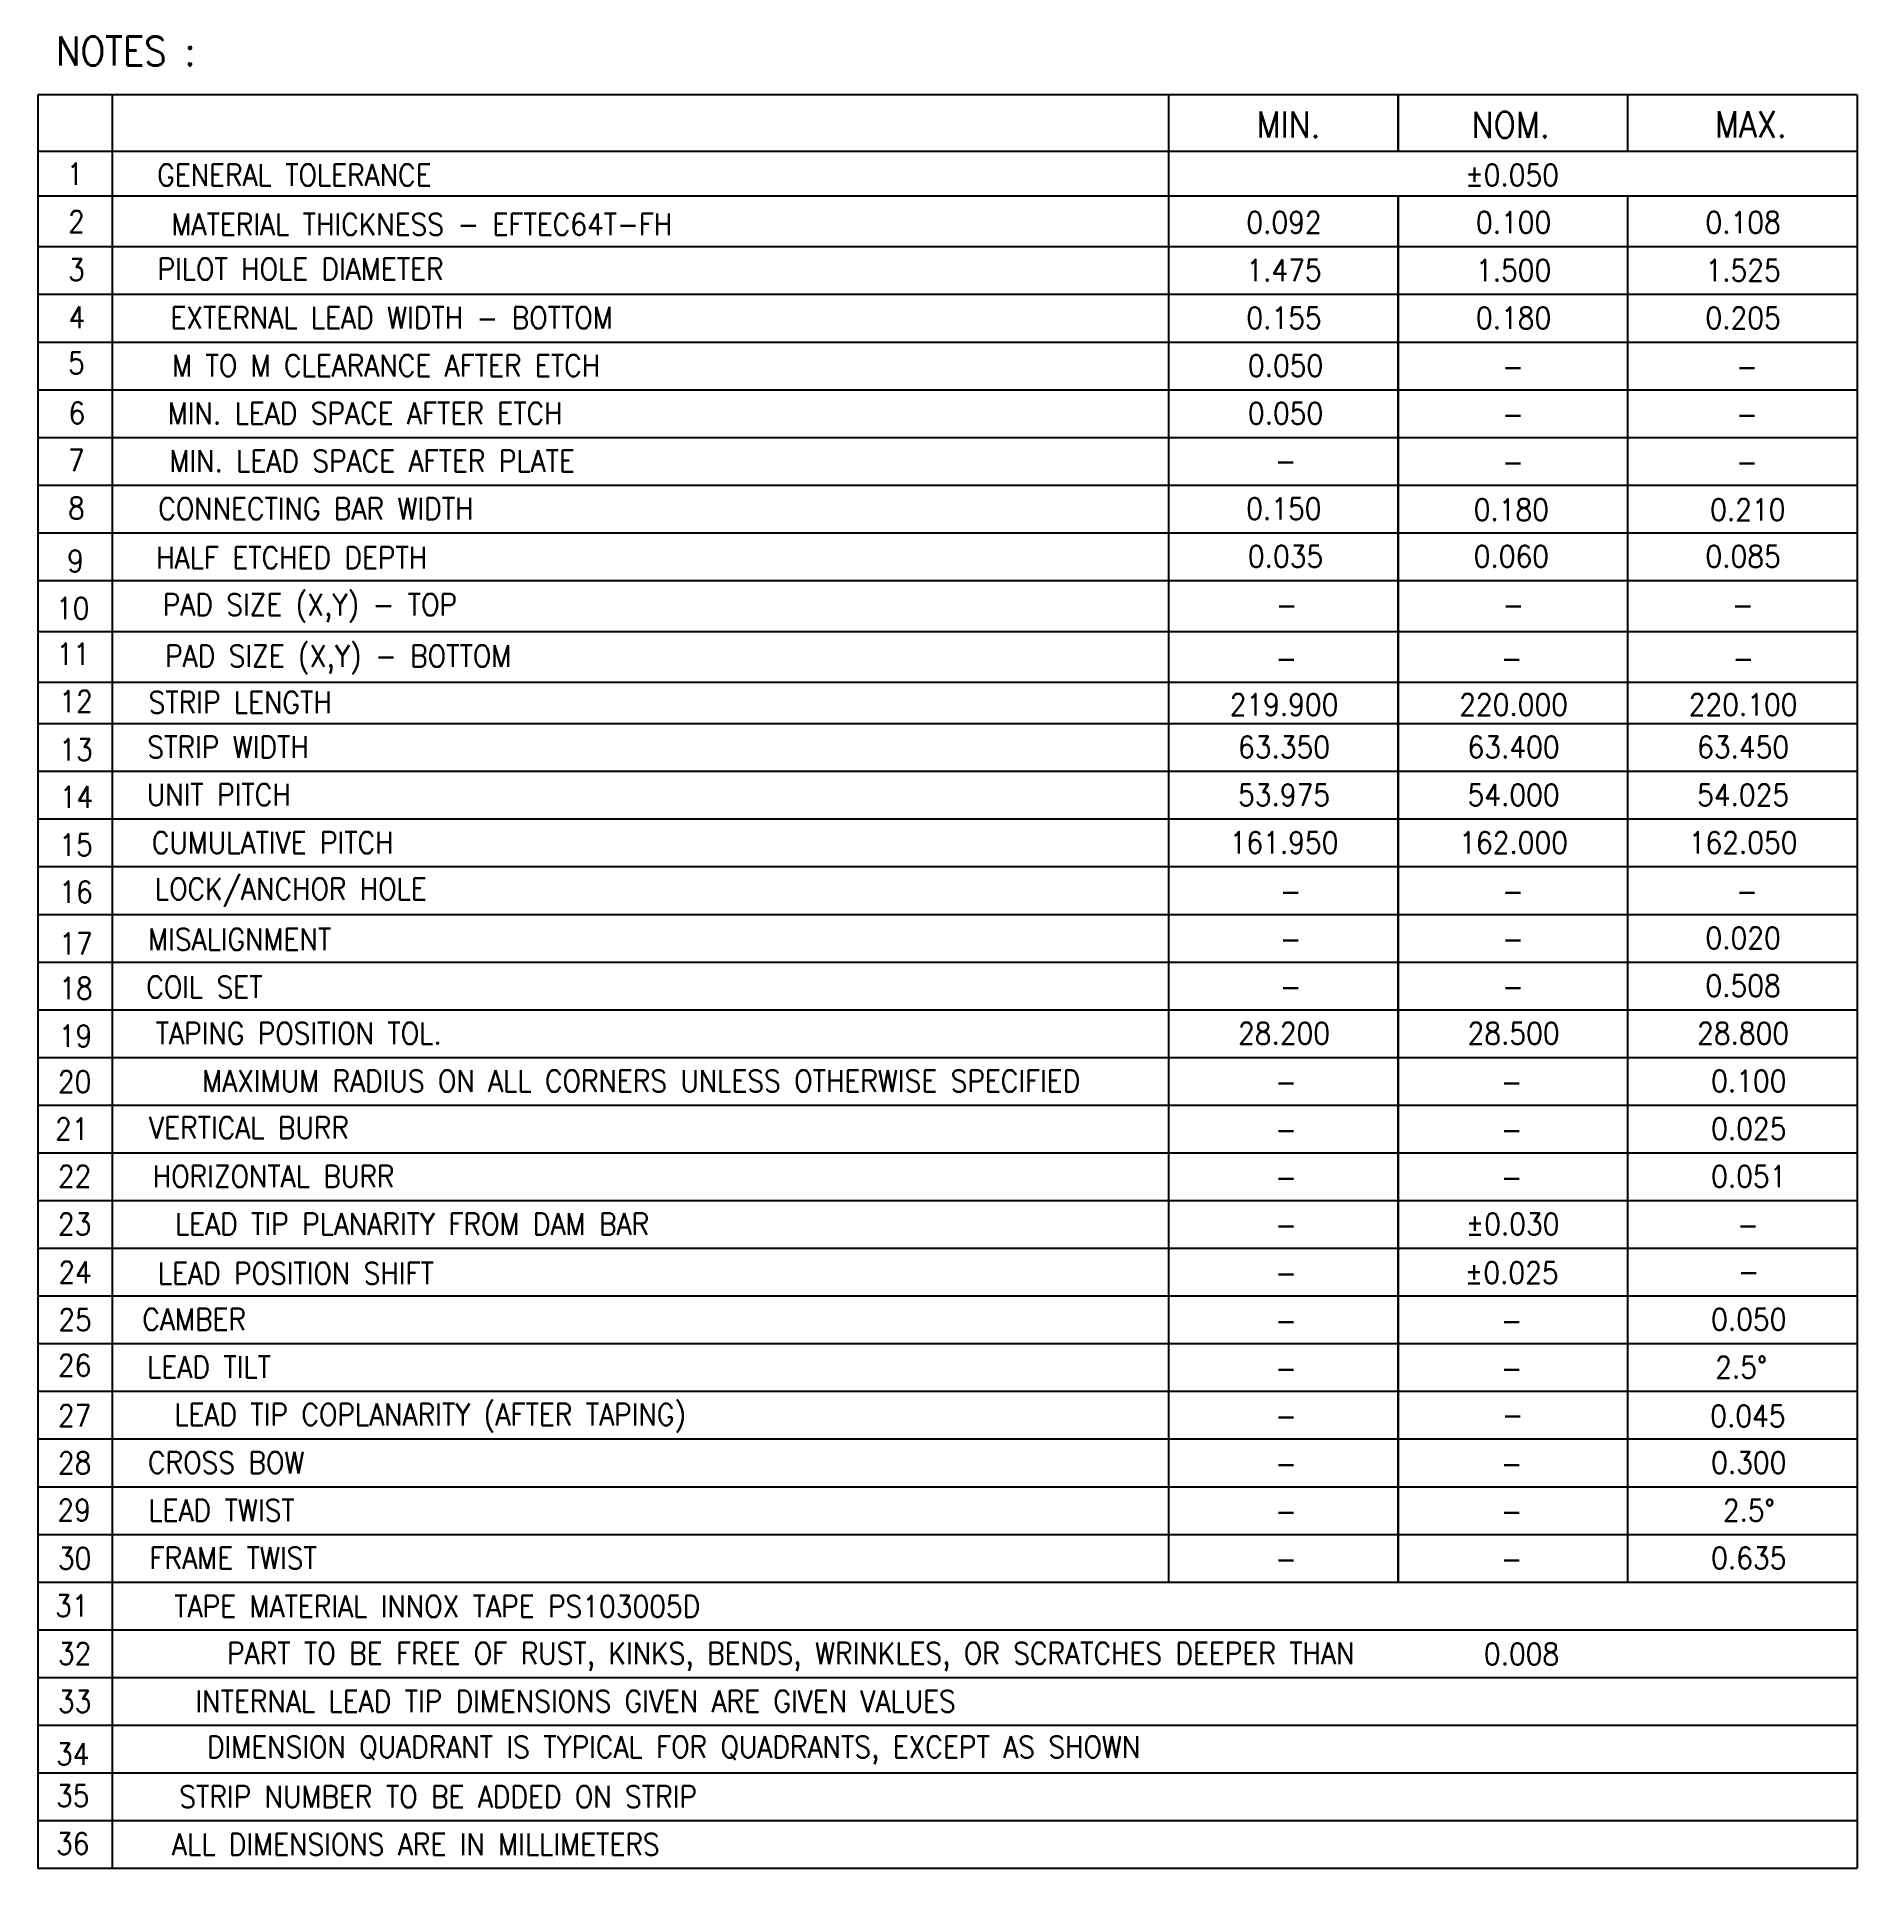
# Model space of a CAD drawing. Header units: millimetres. Extents: x 441.82 to 446.89, y 129.61 to 134.71.
import ezdxf
from ezdxf.enums import TextEntityAlignment as Align

# ---------------------------------------------------------------- set-up
doc = ezdxf.new("R2010")
doc.units = ezdxf.units.MM
doc.header["$LTSCALE"] = 0.5
doc.layers.add('NOTES', color=7, linetype='Continuous')
doc.layers.add('TB', color=7, linetype='Continuous')
doc.styles.add('ROMANS', font='romans.shx', dxfattribs={"bigfont": 'AllInOneBig.shx'})

msp = doc.modelspace()

# ---------------------------------------------------------------- linework, layer by layer
at = {"layer": 'TB', "color": 7}
for p, q in [((441.8274, 134.5468), (441.8274, 129.6148)), ((441.8274, 129.6148), (446.8867, 129.6148))]:
    msp.add_line(p, q, dxfattribs=at)
at = {"layer": 'TB', "color": 3}
for p, q in [((442.0356, 129.6148), (442.0356, 134.5468)), ((441.8274, 134.3896), (446.8867, 134.3896)), ((441.8274, 134.2658), (446.8867, 134.2658)), ((441.8274, 134.1243), (446.8867, 134.1243)), ((441.8274, 133.9917), (446.8867, 133.9917)), ((441.8274, 133.859), (446.8867, 133.859)), ((441.8274, 133.7264), (446.8867, 133.7264)), ((441.8274, 133.5938), (446.8867, 133.5938)), ((441.8274, 133.4611), (446.8867, 133.4611)), ((441.8274, 133.3285), (446.8867, 133.3285)), ((441.8274, 133.1959), (446.8867, 133.1959)), ((441.8274, 133.1959), (446.8867, 133.1959)), ((441.8274, 133.0544), (446.8867, 133.0544)), ((441.8274, 132.913), (446.8867, 132.913)), ((441.8274, 132.798), (446.8867, 132.798)), ((441.8274, 132.6653), (446.8867, 132.6653)), ((441.8274, 132.5327), (446.8867, 132.5327)), ((441.8274, 132.4001), (446.8867, 132.4001)), ((441.8274, 132.2674), (446.8867, 132.2674)), ((441.8274, 132.1348), (446.8867, 132.1348)), ((441.8274, 132.0022), (446.8867, 132.0022)), ((441.8274, 132.0022), (446.8867, 132.0022)), ((441.8274, 131.8695), (446.8867, 131.8695)), ((441.8274, 131.7369), (446.8867, 131.7369)), ((441.8274, 131.6043), (446.8867, 131.6043)), ((441.8274, 131.4716), (446.8867, 131.4716)), ((441.8274, 131.339), (446.8867, 131.339)), ((441.8274, 131.2064), (446.8867, 131.2064)), ((441.8274, 131.0737), (446.8867, 131.0737)), ((441.8274, 130.9411), (446.8867, 130.9411)), ((441.8274, 130.8085), (446.8867, 130.8085)), ((441.8274, 130.6758), (446.8867, 130.6758)), ((441.8274, 130.5432), (446.8867, 130.5432)), ((441.8274, 130.4106), (446.8867, 130.4106)), ((441.8274, 130.4106), (446.8867, 130.4106)), ((441.8274, 130.2779), (446.8867, 130.2779)), ((441.8274, 130.1453), (446.8867, 130.1453)), ((441.8274, 130.0127), (446.8867, 130.0127)), ((441.8274, 129.88), (446.8867, 129.88)), ((441.8274, 129.7474), (446.8867, 129.7474))]:
    msp.add_line(p, q, dxfattribs=at)
at = {"layer": 'TB', "color": 7, "const_width": 0.00603}
for points in [[(441.8274, 134.5468), (446.8867, 134.5468)], [(444.972, 130.4106), (444.972, 134.5468)], [(445.6102, 134.3896), (445.6102, 134.5468)], [(446.2485, 134.3896), (446.2485, 134.5468)], [(446.8867, 129.6148), (446.8867, 134.5468)], [(445.6102, 130.4106), (445.6102, 134.2658)], [(446.2485, 130.4106), (446.2485, 134.2658)]]:
    msp.add_lwpolyline(points, dxfattribs=at)

# ---------------------------------------------------------------- texts
at = {"layer": 'NOTES', "color": 7, "style": 'ROMANS', "width": 0.9}
msp.add_text('NOTES :', height=0.08048, rotation=360, dxfattribs=at).set_placement((442.0724, 134.668), align=Align.MIDDLE)
at = {"layer": 'NOTES', "color": 3, "style": 'ROMANS', "width": 0.9}
for s, height, p in [('MATERIAL THICKNESS - EFTEC64T-FH', 0.060288, (442.8955, 134.1861)), ('0.180', 0.06029, (445.9311, 133.9262))]:
    msp.add_text(s, height=height, dxfattribs=at).set_placement(p, align=Align.MIDDLE)
at = {"layer": 'NOTES', "style": 'ROMANS', "width": 0.9}
for s, p in [('0.155', (445.2928, 133.9262)), ('0.205', (446.5693, 133.9262))]:
    msp.add_text(s, height=0.06029, dxfattribs=at).set_placement(p, align=Align.MIDDLE)
at = {"layer": 'TB', "color": 7, "style": 'ROMANS', "width": 0.9}
for s, p in [('MIN.', (445.3053, 134.4637)), ('NOM.', (445.9231, 134.4631)), ('MAX.', (446.5909, 134.4644))]:
    msp.add_text(s, height=0.07235, dxfattribs=at).set_placement(p, align=Align.MIDDLE)
at = {"layer": 'TB', "color": 3, "style": 'ROMANS', "width": 0.9}
for s, height, p in [('1', 0.0603, (441.9312, 134.3266)), ('GENERAL TOLERANCE ', 0.060288, (442.5597, 134.3235)), ('%%P0.050', 0.06029, (445.927, 134.3233)), ('2', 0.0603, (441.935, 134.194)), ('0.092', 0.06029, (445.2928, 134.1915)), ('0.100', 0.06029, (445.9311, 134.1915)), ('0.108', 0.06029, (446.5693, 134.1915)), ('3', 0.0603, (441.935, 134.0599)), ('PILOT HOLE DIAMETER', 0.060288, (442.5584, 134.0618)), ('1.475', 0.06029, (445.2928, 134.0588)), ('1.500', 0.06029, (445.9311, 134.0588)), ('1.525', 0.06029, (446.5693, 134.0588)), ('4', 0.0603, (441.9363, 133.9277)), ('EXTERNAL LEAD WIDTH - BOTTOM', 0.060288, (442.8116, 133.9264)), ('5', 0.0603, (441.935, 133.8011)), ('M TO M CLEARANCE AFTER ETCH', 0.060288, (442.7961, 133.7937)), ('0.050', 0.06029, (445.2971, 133.7936)), ('-', 0.0603, (445.9298, 133.7907)), ('-', 0.0603, (446.5799, 133.7907)), ('6', 0.0603, (441.9363, 133.6615)), ('MIN. LEAD SPACE AFTER ETCH', 0.060288, (442.7379, 133.6611)), ('0.050', 0.06029, (445.2971, 133.6609)), ('-', 0.0603, (445.9298, 133.6581)), ('-', 0.0603, (446.5799, 133.6581)), ('7', 0.0603, (441.935, 133.5298)), ('MIN. LEAD SPACE AFTER PLATE', 0.060288, (442.7573, 133.5285)), ('-', 0.0603, (445.2971, 133.5283)), ('-', 0.0603, (445.9298, 133.5255)), ('-', 0.0603, (446.5799, 133.5255)), ('8', 0.0603, (441.935, 133.3972)), ('CONNECTING BAR WIDTH', 0.060288, (442.601, 133.3958)), ('0.150', 0.06029, (445.2922, 133.3956)), ('0.210', 0.06029, (446.5823, 133.3928)), ('HALF ETCHED DEPTH', 0.060288, (442.5338, 133.2597)), ('0.035', 0.06029, (445.297, 133.263)), ('0.060', 0.06029, (445.9249, 133.263)), ('0.085', 0.06029, (446.5693, 133.263)), ('PAD SIZE (X,Y) - TOP', 0.060288, (442.5842, 133.1246)), ('-', 0.0603, (445.3005, 133.1279)), ('-', 0.0603, (445.9303, 133.1279)), ('-', 0.0603, (446.5685, 133.1279)), ('11', 0.06029, (441.9261, 132.9915)), ('PAD SIZE (X,Y) - BOTTOM', 0.060288, (442.663, 132.9816)), ('-', 0.0603, (445.2991, 132.98)), ('-', 0.0603, (445.9261, 132.98)), ('-', 0.0603, (446.5701, 132.98)), ('12', 0.06029, (441.9338, 132.8596)), ('STRIP LENGTH', 0.060288, (442.3904, 132.8569)), ('219.900', 0.06029, (445.2928, 132.8507)), ('220.000', 0.06029, (445.9311, 132.8507)), ('220.100', 0.06029, (446.5693, 132.8507)), ('13', 0.06029, (441.9338, 132.7255)), ('STRIP WIDTH', 0.060288, (442.3568, 132.7326)), ('63.350', 0.06029, (445.2928, 132.7325)), ('63.400', 0.06029, (445.9311, 132.7325)), ('63.450', 0.06029, (446.5693, 132.7325)), ('14', 0.06029, (441.9351, 132.5936)), ('UNIT PITCH', 0.06029, (442.331, 132.6)), ('53.975', 0.06029, (445.2928, 132.5998)), ('54.000', 0.06029, (445.9311, 132.5998)), ('54.025', 0.06029, (446.5693, 132.5998)), ('15', 0.06029, (441.9338, 132.4608)), ('CUMULATIVE PITCH', 0.060288, (442.4808, 132.4669)), ('161.950', 0.06029, (445.2928, 132.4672)), ('162.000', 0.06029, (445.9311, 132.4672)), ('162.050', 0.06029, (446.5693, 132.4672)), ('16', 0.06029, (441.9338, 132.3299)), ('LOCK/ANCHOR HOLE', 0.060288, (442.5312, 132.3341)), ('-', 0.0603, (445.3116, 132.3317)), ('-', 0.0603, (445.9298, 132.3317)), ('-', 0.0603, (446.5799, 132.3317)), ('17', 0.06029, (441.9338, 132.1859)), ('MISALIGNMENT', 0.060288, (442.3891, 132.1979)), ('0.020', 0.06029, (446.5693, 132.2019)), ('-', 0.0603, (445.3116, 132.1991)), ('-', 0.0603, (445.9298, 132.1991)), ('18', 0.06029, (441.9338, 132.0622)), ('COIL SET', 0.06029, (442.2909, 132.0655)), ('-', 0.0603, (445.3116, 132.0665)), ('-', 0.0603, (445.9298, 132.0665)), ('0.508', 0.06029, (446.5693, 132.0693)), ('19', 0.06029, (441.9325, 131.9295)), ('TAPING POSITION TOL.', 0.060288, (442.5532, 131.9368)), ('20', 0.06029, (441.93, 131.802)), ('MAXIMUM RADIUS ON ALL CORNERS UNLESS OTHERWISE SPECIFIED', 0.060288, (443.5053, 131.8042)), ('-', 0.0603, (445.2984, 131.8012)), ('-', 0.0603, (445.926, 131.8012)), ('0.100', 0.06029, (446.585, 131.804)), ('21', 0.06029, (441.9222, 131.671)), ('VERTICAL BURR', 0.060288, (442.415, 131.6744)), ('0.025', 0.06029, (446.585, 131.6714)), ('-', 0.0603, (445.2984, 131.6686)), ('-', 0.0603, (445.926, 131.6686)), ('22', 0.06029, (441.93, 131.539)), ('HORIZONTAL BURR', 0.060288, (442.4834, 131.5389)), ('0.051', 0.06029, (446.585, 131.5388)), ('-', 0.0603, (445.2984, 131.5359)), ('-', 0.0603, (445.926, 131.5359)), ('23', 0.06029, (441.93, 131.4063)), ('LEAD TIP PLANARITY FROM DAM BAR', 0.060288, (442.8684, 131.4063)), ('-', 0.0603, (445.2984, 131.4033)), ('%%P0.030', 0.06029, (445.9284, 131.4061)), ('-', 0.0603, (446.5826, 131.4033)), ('24', 0.06029, (441.9312, 131.2722)), ('LEAD POSITION SHIFT', 0.060288, (442.5454, 131.2694)), ('%%P0.025', 0.06029, (445.926, 131.2707)), ('-', 0.0603, (445.2984, 131.2707)), ('-', 0.0603, (446.585, 131.2735)), ('25', 0.06029, (441.9312, 131.1401)), ('CAMBER', 0.06029, (442.2625, 131.141)), ('-', 0.0603, (445.2984, 131.138)), ('-', 0.0603, (445.926, 131.138)), ('0.050', 0.06029, (446.585, 131.1409)), ('26', 0.06029, (441.93, 131.0134)), ('LEAD TILT', 0.06029, (442.3039, 131.0084)), ('2.5%%D', 0.06029, (446.5638, 131.0082)), ('-', 0.0603, (445.2984, 131.0054)), ('-', 0.0603, (445.926, 131.0054)), ('27', 0.06029, (441.93, 130.8738)), ('LEAD TIP COPLANARITY (AFTER TAPING)', 0.060288, (442.9188, 130.8723)), ('0.045', 0.06029, (446.5826, 130.8728)), ('-', 0.0603, (445.2984, 130.8728)), ('-', 0.0603, (445.9284, 130.8756)), ('28', 0.06029, (441.93, 130.7422)), ('CROSS BOW', 0.06029, (442.3517, 130.7431)), ('-', 0.0603, (445.2984, 130.7401)), ('-', 0.0603, (445.926, 130.7401)), ('0.300', 0.06029, (446.585, 130.743)), ('29', 0.06029, (441.9287, 130.6106)), ('LEAD TWIST', 0.06029, (442.3387, 130.6105)), ('2.5%%d', 0.06029, (446.585, 130.6103)), ('-', 0.0603, (445.2984, 130.6075)), ('-', 0.0603, (445.926, 130.6075)), ('30', 0.06029, (441.93, 130.4765)), ('FRAME TWIST', 0.060288, (442.371, 130.4779)), ('0.635', 0.06029, (446.585, 130.4777)), ('-', 0.0603, (445.2984, 130.4749)), ('-', 0.0603, (445.926, 130.4749)), ('31', 0.06029, (441.9222, 130.3446)), ('TAPE MATERIAL INNOX TAPE PS103005D', 0.060288, (442.9382, 130.3428)), ('32', 0.06029, (441.93, 130.2119)), ('PART TO BE FREE OF RUST, KINKS, BENDS, WRINKLES, OR SCRATCHES DEEPER THAN', 0.060288, (443.9213, 130.2033)), ('0.008', 0.06029, (445.9533, 130.2105)), ('33', 0.06029, (441.93, 130.0785)), ('INTERNAL LEAD TIP DIMENSIONS GIVEN ARE GIVEN VALUES', 0.060288, (443.3232, 130.0794)), ('DIMENSION QUADRANT IS TYPICAL FOR QUADRANTS, EXCEPT AS SHOWN', 0.060288, (443.5958, 129.9432)), ('STRIP NUMBER TO BE ADDED ON STRIP', 0.060288, (442.9408, 129.8137)), ('ALL DIMENSIONS ARE IN MILLIMETERS', 0.060288, (442.8788, 129.681))]:
    msp.add_text(s, height=height, dxfattribs=at).set_placement(p, align=Align.MIDDLE)
at = {"layer": 'TB', "color": 4, "style": 'ROMANS', "width": 0.9}
msp.add_text('0.180', height=0.06029, dxfattribs=at).set_placement((445.9247, 133.3928), align=Align.MIDDLE)
at = {"layer": 'TB', "color": 3, "style": 'ROMANS', "width": 0.9}
for s, height, p in [('9', 0.0603, (441.9092, 133.2199)), ('10', 0.06029, (441.8783, 133.0884)), ('34', 0.06029, (441.8783, 129.9022)), ('35', 0.06029, (441.8783, 129.7861)), ('36', 0.06029, (441.8783, 129.6534))]:
    msp.add_text(s, height=height, dxfattribs=at).set_placement(p)
at = {"layer": 'TB', "style": 'ROMANS', "width": 0.9}
for s, p in [('28.200', (445.2928, 131.9367)), ('28.500', (445.9311, 131.9367)), ('28.800', (446.5693, 131.9367))]:
    msp.add_text(s, height=0.06029, dxfattribs=at).set_placement(p, align=Align.MIDDLE)

doc.saveas('drawing.dxf')
